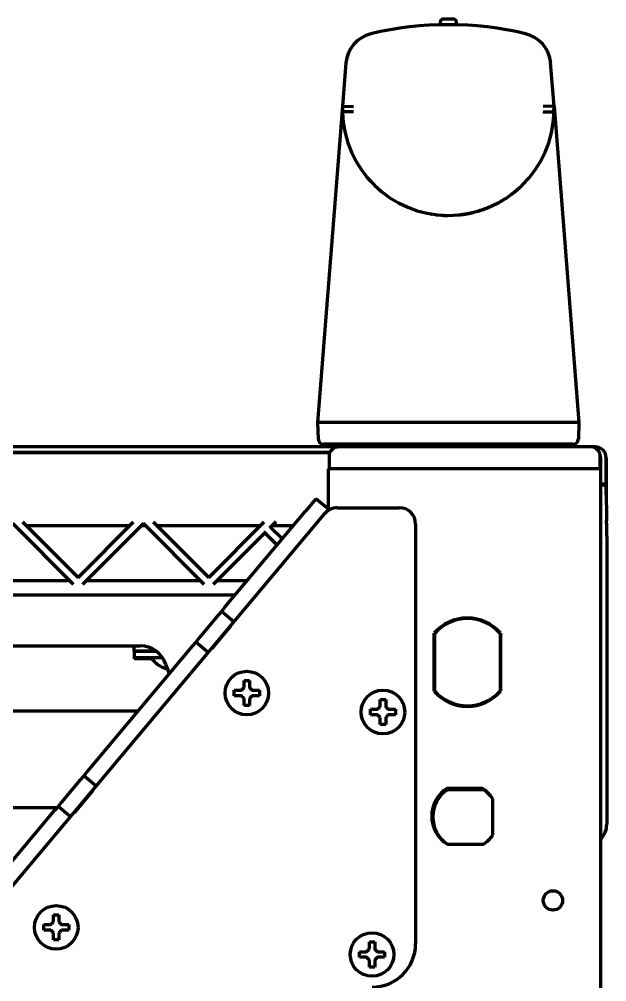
# Model space of a CAD drawing. Header units: inches. Extents: x -2898 to 7248, y 606 to 5598.
# Drawn here: x 3423.3 to 3531.2, y 5420.9 to 5597.5 of the extents above; entities that cross this region are included whole.
import ezdxf

# ---------------------------------------------------------------- set-up
doc = ezdxf.new("R2010")
doc.units = ezdxf.units.IN

msp = doc.modelspace()

# ---------------------------------------------------------------- linework, layer by layer
at = {"linetype": 'Continuous', "lineweight": 70}
for p, q in [((3500.55, 5597.04), (3500.55, 5596.77)), ((3503.55, 5596.77), (3503.55, 5597.04)), ((3483.24, 5589.52), (3482.62, 5581.59)), ((3521.47, 5581.59), (3520.85, 5589.52)), ((3482.62, 5581.59), (3478.05, 5523.55)), ((3482.62, 5581.59), (3484.62, 5581.52)), ((3482.62, 5581.59), (3482.63, 5580.55)), ((3521.47, 5581.59), (3519.47, 5581.52)), ((3521.46, 5580.55), (3521.47, 5581.59)), ((3521.47, 5581.59), (3526.04, 5523.55)), ((3486.59, 5569.21), (3486.59, 5569.21)), ((3486.59, 5569.21), (3486.59, 5569.21)), ((3486.59, 5569.21), (3486.59, 5569.21)), ((3486.59, 5569.21), (3486.59, 5569.21)), ((3486.59, 5569.21), (3486.59, 5569.21)), ((3486.59, 5569.21), (3486.59, 5569.21)), ((3486.59, 5569.21), (3486.59, 5569.21)), ((3486.59, 5569.21), (3486.59, 5569.21)), ((3486.59, 5569.21), (3486.59, 5569.21)), ((3486.59, 5569.21), (3486.59, 5569.21)), ((3486.59, 5569.21), (3486.59, 5569.21)), ((3486.59, 5569.21), (3486.59, 5569.21)), ((3486.59, 5569.21), (3486.59, 5569.21)), ((3486.59, 5569.21), (3486.59, 5569.21)), ((3486.59, 5569.21), (3486.59, 5569.21)), ((3486.59, 5569.21), (3486.59, 5569.21)), ((3486.59, 5569.21), (3486.59, 5569.21)), ((3486.59, 5569.21), (3486.59, 5569.21)), ((3486.59, 5569.21), (3486.59, 5569.21)), ((3486.59, 5569.21), (3486.59, 5569.21)), ((3486.59, 5569.21), (3486.59, 5569.21)), ((3486.59, 5569.21), (3486.59, 5569.21)), ((3486.59, 5569.21), (3486.59, 5569.21)), ((3486.59, 5569.21), (3486.59, 5569.21)), ((3486.59, 5569.21), (3486.59, 5569.21)), ((3486.59, 5569.21), (3486.59, 5569.21)), ((3486.59, 5569.21), (3486.59, 5569.21)), ((3486.59, 5569.21), (3486.59, 5569.21)), ((3517.45, 5569.15), (3517.5, 5569.2)), ((3499.75, 5561.68), (3499.93, 5561.66)), ((3499.93, 5561.66), (3499.94, 5561.66)), ((3500.76, 5561.59), (3500.78, 5561.59)), ((3506.66, 5562.1), (3506.67, 5562.11)), ((3507.56, 5562.35), (3507.57, 5562.35)), ((3478.05, 5523.55), (3478.16, 5520.51)), ((3502.57, 5523.55), (3501.52, 5523.55)), ((3526.04, 5523.55), (3525.94, 5520.51)), ((3481.58, 5519.05), (3363.05, 5519.05)), ((3480.88, 5518.75), (3480.46, 5518.34)), ((3481.31, 5519.55), (3481.31, 5519.05)), ((3481.59, 5519.05), (3481.77, 5519.05)), ((3528.32, 5519.05), (3481.77, 5519.05)), ((3492.72, 5519.1), (3492.72, 5519.05)), ((3492.82, 5519.05), (3492.82, 5519.05)), ((3492.82, 5519.05), (3492.82, 5519.05)), ((3502.57, 5519.55), (3501.52, 5519.55)), ((3522.79, 5519.05), (3522.79, 5519.55)), ((3528.51, 5519.05), (3528.32, 5519.05)), ((3529.05, 5519.05), (3528.51, 5519.05)), ((3529.63, 5518.34), (3529.21, 5518.75)), ((3480.26, 5518.05), (3363.05, 5518.05)), ((3480.23, 5517.97), (3366.12, 5517.97)), ((3446.05, 5517.97), (3446.05, 5518.05)), ((3480.17, 5517.63), (3480.17, 5515.05)), ((3529.92, 5515.05), (3529.92, 5517.63)), ((3530.05, 5515.05), (3530.05, 5517.05)), ((3531.05, 5512.8), (3531.05, 5517.05)), ((3531.05, 5517.05), (3531.05, 5510.3)), ((3481.85, 5515.05), (3480.05, 5515.05)), ((3480.05, 5507.42), (3480.05, 5515.05)), ((3528.25, 5515.05), (3481.85, 5515.05)), ((3530.05, 5515.05), (3528.25, 5515.05)), ((3530.05, 5365.02), (3530.05, 5515.05)), ((3530.05, 5512.3), (3531.05, 5512.3)), ((3530.24, 5512.05), (3530.05, 5512.05)), ((3530.99, 5511.94), (3531.01, 5511.75)), ((3531.03, 5511.32), (3531.13, 5505.47)), ((3531.05, 5512.3), (3531.05, 5512.8)), ((3531.05, 5512), (3531.05, 5512.3)), ((3531.05, 5510.3), (3531.05, 5512)), ((3477.75, 5509.55), (3475.82, 5507.25)), ((3480.05, 5507.62), (3477.75, 5509.55)), ((3479.24, 5508.39), (3479.13, 5508.39)), ((3479.24, 5508.39), (3479.39, 5508.17)), ((3479.24, 5508.29), (3479.24, 5508.39)), ((3481.69, 5507.91), (3493.05, 5507.91)), ((3420.25, 5436.35), (3479.39, 5506.83)), ((3461.04, 5489.63), (3475.82, 5507.25)), ((3480.05, 5507.62), (3479.39, 5506.83)), ((3479.88, 5507.43), (3479.94, 5507.34)), ((3433.24, 5493.8), (3422.05, 5504.99)), ((3423.85, 5505.3), (3434.05, 5495.11)), ((3443.49, 5504.55), (3424.6, 5504.55)), ((3434.05, 5495.11), (3444.24, 5505.3)), ((3446.05, 5504.99), (3434.86, 5493.8)), ((3446.48, 5504.55), (3445.61, 5504.55)), ((3457.24, 5493.8), (3446.05, 5504.99)), ((3447.85, 5505.3), (3458.05, 5495.11)), ((3467.49, 5504.55), (3448.6, 5504.55)), ((3458.05, 5495.11), (3468.24, 5505.3)), ((3470.36, 5505.3), (3469.24, 5504.18)), ((3469.42, 5504.36), (3471.58, 5502.19)), ((3473.56, 5504.55), (3469.61, 5504.55)), ((3496.05, 5504.91), (3496.05, 5427.91)), ((3468.53, 5503.47), (3458.86, 5493.8)), ((3470.61, 5501.04), (3468.35, 5503.29)), ((3531.15, 5502.64), (3531.15, 5449.82)), ((3411.61, 5494.55), (3432.49, 5494.55)), ((3435.61, 5494.55), (3456.49, 5494.55)), ((3459.61, 5494.55), (3465.16, 5494.55)), ((3384.15, 5491.94), (3462.98, 5491.94)), ((3460.39, 5488.86), (3459.75, 5488.1)), ((3461.04, 5489.63), (3460.39, 5488.86)), ((3462.69, 5486.94), (3460.39, 5488.86)), ((3459.75, 5488.1), (3456.31, 5484)), ((3462.05, 5486.17), (3458.61, 5482.07)), ((3499.45, 5474.22), (3499.45, 5484.88)), ((3499.55, 5474.26), (3499.55, 5484.84)), ((3511.55, 5484.84), (3511.55, 5474.26)), ((3511.65, 5484.88), (3511.65, 5474.22)), ((3455.67, 5483.24), (3455.03, 5482.47)), ((3456.31, 5484), (3455.67, 5483.24)), ((3457.97, 5481.31), (3455.67, 5483.24)), ((3397.65, 5482.55), (3445.45, 5482.55)), ((3455.03, 5482.47), (3435.74, 5459.49)), ((3444.35, 5481.55), (3444.35, 5482.55)), ((3448.35, 5481.55), (3444.35, 5481.55)), ((3444.35, 5481.55), (3448.35, 5481.55)), ((3444.35, 5481.55), (3444.35, 5480.35)), ((3448.45, 5481.55), (3448.35, 5481.55)), ((3448.45, 5481.55), (3448.35, 5481.55)), ((3444.35, 5480.35), (3444.35, 5480.15)), ((3448.35, 5480.35), (3444.35, 5480.35)), ((3447.66, 5480.15), (3444.35, 5480.15)), ((3449.59, 5480.35), (3448.35, 5480.35)), ((3449.05, 5478.87), (3449.05, 5478.9)), ((3450.19, 5479.13), (3450.77, 5477.39)), ((3450.35, 5478.35), (3450.45, 5478.34)), ((3462.75, 5473.89), (3462.75, 5474.39)), ((3467.35, 5474.39), (3467.35, 5473.89)), ((3462.75, 5473.39), (3462.75, 5473.89)), ((3467.35, 5473.89), (3467.35, 5473.39)), ((3487.75, 5470.41), (3487.75, 5470.91)), ((3492.35, 5470.91), (3492.35, 5470.41)), ((3445.02, 5470.55), (3390.03, 5470.55)), ((3487.75, 5469.91), (3487.75, 5470.41)), ((3492.35, 5470.41), (3492.35, 5469.91)), ((3435.1, 5458.72), (3434.46, 5457.96)), ((3435.74, 5459.49), (3435.1, 5458.72)), ((3437.4, 5456.79), (3435.1, 5458.72)), ((3434.46, 5457.96), (3431.02, 5453.86)), ((3501.87, 5456.45), (3508.22, 5456.45)), ((3436.76, 5456.03), (3433.32, 5451.93)), ((3508.51, 5456.15), (3501.88, 5456.15)), ((3405.81, 5452.9), (3430.21, 5452.9)), ((3430.38, 5453.09), (3429.73, 5452.33)), ((3431.02, 5453.86), (3430.38, 5453.09)), ((3432.68, 5451.16), (3430.38, 5453.09)), ((3510.2, 5447.83), (3510.2, 5454.46)), ((3414.95, 5434.71), (3429.73, 5452.33)), ((3499.2, 5451.14), (3499.02, 5451.3)), ((3499.73, 5448.68), (3499.5, 5448.88)), ((3501.88, 5446.15), (3501.87, 5446.15)), ((3501.88, 5446.15), (3508.51, 5446.15)), ((3427.75, 5430.89), (3427.75, 5431.39)), ((3427.75, 5430.39), (3427.75, 5430.89)), ((3432.35, 5431.39), (3432.35, 5430.89)), ((3432.35, 5430.89), (3432.35, 5430.39)), ((3485.75, 5425.91), (3485.75, 5426.41)), ((3490.35, 5426.41), (3490.35, 5425.91)), ((3485.75, 5425.41), (3485.75, 5425.91)), ((3490.35, 5425.91), (3490.35, 5425.41))]:
    msp.add_line(p, q, dxfattribs=at)
for centre, radius in [((3465.05, 5473.89), 4), ((3490.05, 5470.41), 4), ((3521.27, 5435.82), 1.78), ((3430.05, 5430.89), 4), ((3488.05, 5425.91), 4)]:
    msp.add_circle(centre, radius, dxfattribs=at)
for centre, radius, start, end in [((3502.05, 5534.85), 61.7, 76.692, 103.308), ((3500.3, 5596.77), 0.25, 275.9018, 0), ((3501.05, 5597.04), 0.5, 90.9471, 180), ((3502.05, 5536.55), 61, 89.0529, 90.9471), ((3503.05, 5597.04), 0.5, 0, 89.0529), ((3503.8, 5596.77), 0.25, 180, 264.0982), ((3489.23, 5589.05), 6, 103.308, 175.5), ((3514.87, 5589.05), 6, 4.5, 76.692), ((3502.05, 5580.97), 19.42, 181.246, 358.754), ((3479.16, 5520.55), 1, 182, 270), ((3524.94, 5520.55), 1, 270, 358), ((3481.17, 5517.63), 1, 135, 180), ((3481.59, 5518.05), 1, 90, 135), ((3528.51, 5518.05), 1, 45, 90), ((3529.05, 5517.05), 2, 0, 90), ((3528.92, 5517.63), 1, 0, 45), ((3453.06, 5516.05), 2, 73.6105, 90), ((3474.04, 5516.05), 2, 90, 106.3895), ((3479.05, 5516.05), 2, 74.212, 90), ((3529.05, 5517.05), 1, 0, 28.9561), ((3481.69, 5504.91), 3, 90, 140), ((3493.05, 5504.91), 3, 0, 90), ((3505.55, 5479.55), 8.1, 41.1416, 138.8584), ((3505.55, 5479.55), 8, 41.4096, 138.5904), ((3445.45, 5477.55), 5, 18.4841, 90), ((3451.55, 5482.97), 4.8, 213.082, 238.6273), ((3505.55, 5479.55), 8.1, 221.1416, 318.8584), ((3505.55, 5479.55), 8, 221.4096, 318.5904), ((3505.05, 5451.3), 6.05, 121.6532, 238.3468), ((3518.55, 5458.55), 10.66, 191.3638, 193.0143), ((3505.05, 5451.3), 6.05, 31.6532, 58.3468), ((3505.2, 5451.15), 6, 123.5573, 236.4427), ((3505.2, 5451.15), 6, 33.5573, 56.4427), ((3505.2, 5451.15), 6, 303.5573, 326.4427), ((3488.05, 5427.91), 8, 270, 0)]:
    msp.add_arc(centre, radius, start, end, dxfattribs=at)
for centre, major_axis, ratio, start_param, end_param in [((3530.24, 5511.94), (0.75, 0), 0.140541, 0.017453, 1.570796), ((3531.01, 5510.26), (0, -1.5), 0.017455, 2.356194, 3.001966), ((3531.08, 5502.64), (0, -4), 0.017455, 1.570796, 2.356194), ((3527.15, 5449.82), (3.46, -2), 0.999797, 6.045282, 6.806696)]:
    msp.add_ellipse(centre, major_axis=major_axis, ratio=ratio, start_param=start_param, end_param=end_param, dxfattribs=at)
for points, knots in [([(3484.63, 5580.58), (3484.61, 5580.58), (3484.59, 5580.58), (3484.56, 5580.58), (3484.55, 5580.58), (3484.54, 5580.58), (3484.5, 5580.58), (3484.47, 5580.58), (3484.37, 5580.57), (3484.24, 5580.57), (3484.11, 5580.57), (3484.02, 5580.57), (3483.99, 5580.57), (3483.93, 5580.57), (3483.89, 5580.57), (3483.74, 5580.56), (3483.63, 5580.56), (3483.46, 5580.56), (3483.41, 5580.56), (3483.34, 5580.56), (3483.31, 5580.56), (3483.26, 5580.56), (3483.24, 5580.56), (3483.12, 5580.56), (3483.04, 5580.55), (3482.95, 5580.55), (3482.93, 5580.55), (3482.9, 5580.55), (3482.88, 5580.55), (3482.83, 5580.55), (3482.81, 5580.55), (3482.73, 5580.55), (3482.69, 5580.55), (3482.66, 5580.55), (3482.66, 5580.55), (3482.66, 5580.55), (3482.65, 5580.55), (3482.64, 5580.55), (3482.63, 5580.55), (3482.63, 5580.55), (3482.63, 5580.55)], [0, 0, 0, 0, 0.015667, 0.0235, 0.0235, 0.031333, 0.031333, 0.062667, 0.062667, 0.125334, 0.188001, 0.188001, 0.219334, 0.219334, 0.250668, 0.250668, 0.376001, 0.376001, 0.438668, 0.438668, 0.470002, 0.470002, 0.501335, 0.501335, 0.626669, 0.626669, 0.658003, 0.658003, 0.689336, 0.689336, 0.752003, 0.752003, 0.877337, 0.877337, 0.893003, 0.893003, 0.90867, 0.940004, 0.940004, 1, 1, 1, 1]), ([(3519.47, 5580.58), (3519.48, 5580.58), (3519.51, 5580.58), (3519.53, 5580.58), (3519.55, 5580.58), (3519.55, 5580.58), (3519.6, 5580.58), (3519.63, 5580.58), (3519.73, 5580.57), (3519.86, 5580.57), (3519.98, 5580.57), (3520.08, 5580.57), (3520.11, 5580.57), (3520.17, 5580.57), (3520.2, 5580.57), (3520.35, 5580.56), (3520.47, 5580.56), (3520.63, 5580.56), (3520.68, 5580.56), (3520.76, 5580.56), (3520.78, 5580.56), (3520.83, 5580.56), (3520.86, 5580.56), (3520.97, 5580.56), (3521.05, 5580.55), (3521.15, 5580.55), (3521.16, 5580.55), (3521.2, 5580.55), (3521.21, 5580.55), (3521.26, 5580.55), (3521.29, 5580.55), (3521.36, 5580.55), (3521.4, 5580.55), (3521.43, 5580.55), (3521.43, 5580.55), (3521.44, 5580.55), (3521.45, 5580.55), (3521.45, 5580.55), (3521.46, 5580.55), (3521.46, 5580.55), (3521.46, 5580.55)], [0, 0, 0, 0, 0.015667, 0.0235, 0.0235, 0.031333, 0.031333, 0.062667, 0.062667, 0.125334, 0.188001, 0.188001, 0.219334, 0.219334, 0.250668, 0.250668, 0.376001, 0.376001, 0.438668, 0.438668, 0.470002, 0.470002, 0.501335, 0.501335, 0.626669, 0.626669, 0.658003, 0.658003, 0.689336, 0.689336, 0.752003, 0.752003, 0.877337, 0.877337, 0.893003, 0.893003, 0.90867, 0.940004, 0.940004, 1, 1, 1, 1]), ([(3487, 5568.69), (3487, 5568.69), (3487.05, 5568.62), (3487.11, 5568.55), (3487.17, 5568.48)], [0, 0, 0, 0, 0.075441, 1, 1, 1, 1]), ([(3487.1, 5568.57), (3487.17, 5568.48), (3487.32, 5568.31), (3487.53, 5568.07), (3487.69, 5567.88), (3487.77, 5567.8), (3487.78, 5567.79), (3487.78, 5567.79)], [0, 0, 0, 0, 0.2265, 0.456481, 0.686755, 0.919329, 1, 1, 1, 1]), ([(3489.09, 5566.5), (3489.17, 5566.43), (3489.33, 5566.28), (3489.54, 5566.11), (3489.65, 5566.02), (3489.66, 5566.01)], [0, 0, 0, 0, 0.479825, 0.929008, 1, 1, 1, 1]), ([(3514.05, 5565.7), (3514.14, 5565.77), (3514.31, 5565.9), (3514.52, 5566.08), (3514.62, 5566.17), (3514.63, 5566.18)], [0, 0, 0, 0, 0.485732, 0.936468, 1, 1, 1, 1]), ([(3514.63, 5566.18), (3514.73, 5566.26), (3514.91, 5566.41), (3515.11, 5566.59), (3515.19, 5566.67), (3515.22, 5566.7)], [0, 0, 0, 0, 0.360216, 0.72698, 1, 1, 1, 1]), ([(3510.78, 5563.62), (3510.78, 5563.62), (3510.79, 5563.62), (3510.79, 5563.63), (3510.79, 5563.63), (3510.79, 5563.63), (3510.8, 5563.63), (3510.87, 5563.67), (3511.11, 5563.79), (3511.44, 5563.97), (3511.78, 5564.16), (3511.98, 5564.28), (3512.06, 5564.33)], [0, 0, 0, 0, 0.001097, 0.002537, 0.005095, 0.011626, 0.042797, 0.243592, 0.454099, 0.659482, 0.858505, 1, 1, 1, 1]), ([(3510.79, 5563.63), (3510.79, 5563.63), (3510.79, 5563.63), (3510.8, 5563.63), (3510.86, 5563.66), (3511.05, 5563.76), (3511.37, 5563.93), (3511.74, 5564.14), (3511.97, 5564.27), (3512.08, 5564.34)], [0, 0, 0, 0, 0.003456, 0.044306, 0.195397, 0.401455, 0.605823, 0.80623, 1, 1, 1, 1]), ([(3512.08, 5564.34), (3512.08, 5564.34), (3512.2, 5564.41), (3512.39, 5564.53), (3512.61, 5564.67), (3512.69, 5564.72), (3512.7, 5564.73), (3512.7, 5564.73)], [0, 0, 0, 0, 0.001194, 0.299583, 0.601614, 0.911685, 1, 1, 1, 1]), ([(3513.73, 5565.46), (3513.73, 5565.46), (3513.73, 5565.46), (3513.73, 5565.46), (3513.73, 5565.46), (3513.74, 5565.46), (3513.74, 5565.46), (3513.75, 5565.47), (3513.83, 5565.53), (3513.96, 5565.63), (3514.05, 5565.7), (3514.05, 5565.7)], [0, 0, 0, 0, 0.000298, 0.002083, 0.004744, 0.010216, 0.027519, 0.164567, 0.568385, 0.993634, 1, 1, 1, 1]), ([(3507.56, 5562.35), (3507.56, 5562.35), (3507.57, 5562.35), (3507.6, 5562.36), (3507.75, 5562.4), (3508.07, 5562.5), (3508.47, 5562.64), (3508.8, 5562.76), (3508.95, 5562.82), (3508.98, 5562.83)], [0, 0, 0, 0, 0.015661, 0.120785, 0.323467, 0.543025, 0.755949, 0.960795, 1, 1, 1, 1]), ([(3507.78, 5562.48), (3507.76, 5562.46), (3507.73, 5562.43), (3507.67, 5562.39), (3507.62, 5562.37), (3507.59, 5562.36), (3507.57, 5562.35), (3507.57, 5562.35), (3507.57, 5562.35), (3507.57, 5562.35)], [0, 0, 0, 0, 0.271837, 0.575753, 0.798036, 0.935693, 0.98241, 0.997065, 1, 1, 1, 1]), ([(3508.98, 5562.83), (3509.09, 5562.87), (3509.31, 5562.96), (3509.59, 5563.07), (3509.76, 5563.15), (3509.79, 5563.16), (3509.79, 5563.16)], [0, 0, 0, 0, 0.219256, 0.495411, 0.780461, 1, 1, 1, 1]), ([(3509.04, 5562.85), (3509.08, 5562.86), (3509.14, 5562.89), (3509.2, 5562.91), (3509.23, 5562.92)], [0, 0, 0, 0, 0.563429, 1, 1, 1, 1]), ([(3500.8, 5561.59), (3500.82, 5561.59), (3500.93, 5561.58), (3501.19, 5561.56), (3501.42, 5561.56), (3501.49, 5561.56)], [0, 0, 0, 0, 0.351619, 0.803527, 1, 1, 1, 1]), ([(3501.43, 5561.56), (3501.5, 5561.55), (3501.62, 5561.55), (3501.76, 5561.55), (3501.82, 5561.55)], [0, 0, 0, 0, 0.537134, 1, 1, 1, 1]), ([(3504.16, 5561.66), (3504.16, 5561.66), (3504.16, 5561.66), (3504.17, 5561.66), (3504.27, 5561.68), (3504.55, 5561.71), (3504.96, 5561.77), (3505.43, 5561.84), (3505.89, 5561.93), (3506.28, 5562.01), (3506.56, 5562.08), (3506.64, 5562.1), (3506.66, 5562.1)], [0, 0, 0, 0, 0.002523, 0.035333, 0.143707, 0.276712, 0.393433, 0.517179, 0.63609, 0.754162, 0.875756, 1, 1, 1, 1]), ([(3501.52, 5523.55), (3498.35, 5523.55), (3492.12, 5523.55), (3484.36, 5523.55), (3479.24, 5523.55), (3478.05, 5523.55), (3478.05, 5523.55)], [0, 0, 0, 0, 0.250017, 0.500033, 0.75005, 1, 1, 1, 1]), ([(3501.52, 5519.55), (3501.43, 5519.55), (3501.34, 5519.55), (3501.15, 5519.55), (3501.05, 5519.55), (3500.77, 5519.55), (3500.59, 5519.55), (3500.02, 5519.55), (3499.65, 5519.55), (3498.54, 5519.55), (3497.81, 5519.55), (3496.35, 5519.55), (3495.63, 5519.55), (3494.56, 5519.55), (3494.2, 5519.55), (3493.76, 5519.55), (3493.67, 5519.55), (3493.49, 5519.55), (3493.23, 5519.55), (3492.97, 5519.55), (3492.11, 5519.55), (3491.43, 5519.55), (3490.45, 5519.55), (3490.12, 5519.55), (3489.64, 5519.55), (3489.48, 5519.55), (3489.17, 5519.55), (3489.01, 5519.55), (3488.24, 5519.55), (3487.65, 5519.55), (3486.51, 5519.55), (3485.97, 5519.55), (3485.2, 5519.55), (3484.95, 5519.55), (3484.64, 5519.55), (3484.58, 5519.55), (3484.46, 5519.55), (3484.28, 5519.55), (3484.11, 5519.55), (3483.54, 5519.55), (3483.11, 5519.55), (3482.32, 5519.55), (3481.96, 5519.55), (3481.55, 5519.55), (3481.42, 5519.55), (3481.31, 5519.55), (3481.23, 5519.55), (3481.19, 5519.55), (3481, 5519.55), (3480.86, 5519.55), (3480.47, 5519.55), (3480.24, 5519.55), (3479.85, 5519.55), (3479.68, 5519.55), (3479.49, 5519.55), (3479.43, 5519.55), (3479.35, 5519.55), (3479.33, 5519.55), (3479.29, 5519.55), (3479.27, 5519.55), (3479.19, 5519.55), (3479.16, 5519.55), (3479.16, 5519.55)], [0, 0, 0, 0, 0.007815, 0.007815, 0.01563, 0.01563, 0.031259, 0.031259, 0.062519, 0.062519, 0.125037, 0.125037, 0.187556, 0.187556, 0.218815, 0.218815, 0.22663, 0.22663, 0.234444, 0.250074, 0.250074, 0.312593, 0.312593, 0.343852, 0.343852, 0.359482, 0.359482, 0.375111, 0.375111, 0.43763, 0.43763, 0.500148, 0.500148, 0.531408, 0.531408, 0.539222, 0.539222, 0.547037, 0.562667, 0.562667, 0.625185, 0.625185, 0.687704, 0.687704, 0.703333, 0.711148, 0.711148, 0.718963, 0.718963, 0.750222, 0.750222, 0.812741, 0.812741, 0.875259, 0.875259, 0.906519, 0.906519, 0.922148, 0.922148, 0.937778, 0.937778, 1, 1, 1, 1]), ([(3524.94, 5519.55), (3524.94, 5519.55), (3524.9, 5519.55), (3524.82, 5519.55), (3524.8, 5519.55), (3524.76, 5519.55), (3524.74, 5519.55), (3524.67, 5519.55), (3524.61, 5519.55), (3524.41, 5519.55), (3524.25, 5519.55), (3523.86, 5519.55), (3523.63, 5519.55), (3523.1, 5519.55), (3522.81, 5519.55), (3522.43, 5519.55), (3522.39, 5519.55), (3522.3, 5519.55), (3522.18, 5519.55), (3522.04, 5519.55), (3521.86, 5519.55), (3521.76, 5519.55), (3521.57, 5519.55), (3521.48, 5519.55), (3520.98, 5519.55), (3520.55, 5519.55), (3519.64, 5519.55), (3519.16, 5519.55), (3518.39, 5519.55), (3518.12, 5519.55), (3517.78, 5519.55), (3517.71, 5519.55), (3517.57, 5519.55), (3517.36, 5519.55), (3517.15, 5519.55), (3516.44, 5519.55), (3515.85, 5519.55), (3514.62, 5519.55), (3513.99, 5519.55), (3513.17, 5519.55), (3512.92, 5519.55), (3512.67, 5519.55), (3512.5, 5519.55), (3512.41, 5519.55), (3511.99, 5519.55), (3511.65, 5519.55), (3510.61, 5519.55), (3509.91, 5519.55), (3508.49, 5519.55), (3507.77, 5519.55), (3506.68, 5519.55), (3506.31, 5519.55), (3505.75, 5519.55), (3505.57, 5519.55), (3505.19, 5519.55), (3505.01, 5519.55), (3504.07, 5519.55), (3503.32, 5519.55), (3502.57, 5519.55)], [0, 0, 0, 0, 0.0625, 0.0625, 0.078125, 0.078125, 0.09375, 0.09375, 0.125, 0.125, 0.1875, 0.1875, 0.25, 0.25, 0.3125, 0.3125, 0.320313, 0.320313, 0.328125, 0.34375, 0.34375, 0.359375, 0.359375, 0.375, 0.375, 0.4375, 0.4375, 0.5, 0.5, 0.53125, 0.53125, 0.539063, 0.539063, 0.546875, 0.5625, 0.5625, 0.625, 0.625, 0.6875, 0.6875, 0.703125, 0.710938, 0.710938, 0.71875, 0.71875, 0.75, 0.75, 0.8125, 0.8125, 0.875, 0.875, 0.90625, 0.90625, 0.921875, 0.921875, 0.9375, 0.9375, 1, 1, 1, 1]), ([(3449.05, 5478.9), (3449.25, 5478.78), (3449.46, 5478.67), (3449.78, 5478.53), (3449.89, 5478.49), (3450.12, 5478.42), (3450.23, 5478.38), (3450.35, 5478.35)], [0, 0, 0, 0, 0.5, 0.5, 0.75, 0.75, 1, 1, 1, 1]), ([(3465.55, 5476.19), (3465.55, 5475.99), (3465.55, 5475.78), (3465.55, 5475.45), (3465.55, 5475.34), (3465.55, 5475.12), (3465.55, 5475), (3465.55, 5474.89)], [0, 0, 0, 0, 0.5, 0.5, 0.75, 0.75, 1, 1, 1, 1]), ([(3462.75, 5474.39), (3462.95, 5474.39), (3463.16, 5474.39), (3463.48, 5474.39), (3463.59, 5474.39), (3463.82, 5474.39), (3463.93, 5474.39), (3464.05, 5474.39)], [0, 0, 0, 0, 0.5, 0.5, 0.75, 0.75, 1, 1, 1, 1]), ([(3464.55, 5471.59), (3464.55, 5471.79), (3464.55, 5472), (3464.55, 5472.33), (3464.55, 5472.44), (3464.55, 5472.66), (3464.55, 5472.77), (3464.55, 5472.89)], [0, 0, 0, 0, 0.5, 0.5, 0.75, 0.75, 1, 1, 1, 1]), ([(3467.35, 5473.39), (3467.14, 5473.39), (3466.93, 5473.39), (3466.61, 5473.39), (3466.5, 5473.39), (3466.28, 5473.39), (3466.16, 5473.39), (3466.05, 5473.39)], [0, 0, 0, 0, 0.5, 0.5, 0.75, 0.75, 1, 1, 1, 1]), ([(3490.55, 5472.71), (3490.55, 5472.5), (3490.55, 5472.29), (3490.55, 5471.97), (3490.55, 5471.86), (3490.55, 5471.63), (3490.55, 5471.52), (3490.55, 5471.41)], [0, 0, 0, 0, 0.5, 0.5, 0.75, 0.75, 1, 1, 1, 1]), ([(3487.75, 5470.91), (3487.95, 5470.91), (3488.16, 5470.91), (3488.48, 5470.91), (3488.59, 5470.91), (3488.82, 5470.91), (3488.93, 5470.91), (3489.05, 5470.91)], [0, 0, 0, 0, 0.5, 0.5, 0.75, 0.75, 1, 1, 1, 1]), ([(3489.55, 5468.11), (3489.55, 5468.31), (3489.55, 5468.52), (3489.55, 5468.84), (3489.55, 5468.95), (3489.55, 5469.18), (3489.55, 5469.29), (3489.55, 5469.41)], [0, 0, 0, 0, 0.5, 0.5, 0.75, 0.75, 1, 1, 1, 1]), ([(3492.35, 5469.91), (3492.14, 5469.91), (3491.93, 5469.91), (3491.61, 5469.91), (3491.5, 5469.91), (3491.28, 5469.91), (3491.16, 5469.91), (3491.05, 5469.91)], [0, 0, 0, 0, 0.5, 0.5, 0.75, 0.75, 1, 1, 1, 1]), ([(3430.55, 5433.19), (3430.55, 5432.99), (3430.55, 5432.78), (3430.55, 5432.45), (3430.55, 5432.34), (3430.55, 5432.12), (3430.55, 5432), (3430.55, 5431.89)], [0, 0, 0, 0, 0.5, 0.5, 0.75, 0.75, 1, 1, 1, 1]), ([(3427.75, 5431.39), (3427.95, 5431.39), (3428.16, 5431.39), (3428.48, 5431.39), (3428.59, 5431.39), (3428.82, 5431.39), (3428.93, 5431.39), (3429.05, 5431.39)], [0, 0, 0, 0, 0.5, 0.5, 0.75, 0.75, 1, 1, 1, 1]), ([(3432.35, 5430.39), (3432.14, 5430.39), (3431.93, 5430.39), (3431.61, 5430.39), (3431.5, 5430.39), (3431.28, 5430.39), (3431.16, 5430.39), (3431.05, 5430.39)], [0, 0, 0, 0, 0.5, 0.5, 0.75, 0.75, 1, 1, 1, 1]), ([(3429.55, 5428.59), (3429.55, 5428.79), (3429.55, 5429), (3429.55, 5429.33), (3429.55, 5429.44), (3429.55, 5429.66), (3429.55, 5429.77), (3429.55, 5429.89)], [0, 0, 0, 0, 0.5, 0.5, 0.75, 0.75, 1, 1, 1, 1]), ([(3488.55, 5428.21), (3488.55, 5428), (3488.55, 5427.8), (3488.55, 5427.47), (3488.55, 5427.36), (3488.55, 5427.14), (3488.55, 5427.02), (3488.55, 5426.91)], [0, 0, 0, 0, 0.5, 0.5, 0.75, 0.75, 1, 1, 1, 1]), ([(3485.75, 5426.41), (3485.95, 5426.41), (3486.16, 5426.41), (3486.48, 5426.41), (3486.59, 5426.41), (3486.82, 5426.41), (3486.93, 5426.41), (3487.05, 5426.41)], [0, 0, 0, 0, 0.5, 0.5, 0.75, 0.75, 1, 1, 1, 1]), ([(3487.55, 5423.61), (3487.55, 5423.81), (3487.55, 5424.02), (3487.55, 5424.35), (3487.55, 5424.46), (3487.55, 5424.68), (3487.55, 5424.79), (3487.55, 5424.91)], [0, 0, 0, 0, 0.5, 0.5, 0.75, 0.75, 1, 1, 1, 1]), ([(3490.35, 5425.41), (3490.14, 5425.41), (3489.93, 5425.41), (3489.61, 5425.41), (3489.5, 5425.41), (3489.28, 5425.41), (3489.16, 5425.41), (3489.05, 5425.41)], [0, 0, 0, 0, 0.5, 0.5, 0.75, 0.75, 1, 1, 1, 1])]:
    msp.add_open_spline(points, degree=3, knots=knots, dxfattribs=at)
for points, degree in [([(3498.78, 5561.82), (3498.85, 5561.81), (3498.92, 5561.8), (3498.98, 5561.79)], 3), ([(3501.49, 5561.56), (3501.68, 5561.55), (3501.92, 5561.55)], 2), ([(3504.57, 5561.71), (3504.63, 5561.72), (3504.7, 5561.73), (3504.78, 5561.74)], 3), ([(3505.53, 5561.86), (3505.6, 5561.87), (3505.66, 5561.89), (3505.73, 5561.9)], 3), ([(3526.04, 5523.55), (3526.04, 5523.55), (3524.85, 5523.55), (3519.74, 5523.55), (3511.98, 5523.55), (3505.74, 5523.55), (3502.57, 5523.55)], 3), ([(3464.55, 5474.89), (3464.55, 5474.94), (3464.55, 5475.05), (3464.55, 5475.21), (3464.55, 5475.37), (3464.55, 5475.53), (3464.55, 5475.68), (3464.55, 5475.83), (3464.55, 5476), (3464.55, 5476.12), (3464.55, 5476.19)], 3), ([(3464.55, 5476.19), (3464.71, 5476.19), (3465.05, 5476.19), (3465.38, 5476.19), (3465.55, 5476.19)], 3), ([(3464.05, 5474.39), (3464.07, 5474.41), (3464.12, 5474.46), (3464.19, 5474.53), (3464.26, 5474.6), (3464.33, 5474.67), (3464.4, 5474.75), (3464.48, 5474.82), (3464.52, 5474.86), (3464.55, 5474.89)], 3), ([(3465.55, 5474.89), (3465.57, 5474.86), (3465.62, 5474.81), (3465.7, 5474.74), (3465.77, 5474.67), (3465.84, 5474.6), (3465.91, 5474.53), (3465.98, 5474.46), (3466.02, 5474.41), (3466.05, 5474.39)], 3), ([(3466.05, 5474.39), (3466.1, 5474.39), (3466.21, 5474.39), (3466.37, 5474.39), (3466.53, 5474.39), (3466.69, 5474.39), (3466.84, 5474.39), (3466.99, 5474.39), (3467.16, 5474.39), (3467.28, 5474.39), (3467.35, 5474.39)], 3), ([(3464.05, 5473.39), (3463.99, 5473.39), (3463.88, 5473.39), (3463.72, 5473.39), (3463.56, 5473.39), (3463.41, 5473.39), (3463.26, 5473.39), (3463.1, 5473.39), (3462.93, 5473.39), (3462.81, 5473.39), (3462.75, 5473.39)], 3), ([(3464.55, 5472.89), (3464.52, 5472.91), (3464.47, 5472.97), (3464.4, 5473.04), (3464.32, 5473.11), (3464.25, 5473.18), (3464.18, 5473.25), (3464.12, 5473.32), (3464.07, 5473.37), (3464.05, 5473.39)], 3), ([(3466.05, 5473.39), (3466.02, 5473.36), (3465.98, 5473.32), (3465.9, 5473.25), (3465.83, 5473.17), (3465.76, 5473.1), (3465.69, 5473.03), (3465.62, 5472.96), (3465.57, 5472.91), (3465.55, 5472.89)], 3), ([(3465.55, 5472.89), (3465.55, 5472.83), (3465.55, 5472.73), (3465.55, 5472.56), (3465.55, 5472.41), (3465.55, 5472.25), (3465.55, 5472.1), (3465.55, 5471.94), (3465.55, 5471.78), (3465.55, 5471.65), (3465.55, 5471.59)], 3), ([(3489.55, 5471.41), (3489.55, 5471.46), (3489.55, 5471.57), (3489.55, 5471.73), (3489.55, 5471.89), (3489.55, 5472.04), (3489.55, 5472.2), (3489.55, 5472.35), (3489.55, 5472.52), (3489.55, 5472.64), (3489.55, 5472.71)], 3), ([(3489.55, 5472.71), (3489.71, 5472.71), (3490.05, 5472.71), (3490.38, 5472.71), (3490.55, 5472.71)], 3), ([(3465.55, 5471.59), (3465.38, 5471.59), (3465.05, 5471.59), (3464.71, 5471.59), (3464.55, 5471.59)], 3), ([(3489.05, 5470.91), (3489.07, 5470.93), (3489.12, 5470.98), (3489.19, 5471.05), (3489.26, 5471.12), (3489.33, 5471.19), (3489.4, 5471.26), (3489.48, 5471.33), (3489.52, 5471.38), (3489.55, 5471.41)], 3), ([(3490.55, 5471.41), (3490.57, 5471.38), (3490.62, 5471.33), (3490.7, 5471.25), (3490.77, 5471.18), (3490.84, 5471.11), (3490.91, 5471.04), (3490.98, 5470.97), (3491.02, 5470.93), (3491.05, 5470.91)], 3), ([(3491.05, 5470.91), (3491.1, 5470.91), (3491.21, 5470.91), (3491.37, 5470.91), (3491.53, 5470.91), (3491.69, 5470.91), (3491.84, 5470.91), (3491.99, 5470.91), (3492.16, 5470.91), (3492.28, 5470.91), (3492.35, 5470.91)], 3), ([(3489.05, 5469.91), (3488.99, 5469.91), (3488.88, 5469.91), (3488.72, 5469.91), (3488.56, 5469.91), (3488.41, 5469.91), (3488.26, 5469.91), (3488.1, 5469.91), (3487.93, 5469.91), (3487.81, 5469.91), (3487.75, 5469.91)], 3), ([(3489.55, 5469.41), (3489.52, 5469.43), (3489.47, 5469.48), (3489.4, 5469.56), (3489.32, 5469.63), (3489.25, 5469.7), (3489.18, 5469.77), (3489.12, 5469.84), (3489.07, 5469.88), (3489.05, 5469.91)], 3), ([(3491.05, 5469.91), (3491.02, 5469.88), (3490.98, 5469.83), (3490.9, 5469.76), (3490.83, 5469.69), (3490.76, 5469.62), (3490.69, 5469.55), (3490.62, 5469.48), (3490.57, 5469.43), (3490.55, 5469.41)], 3), ([(3490.55, 5469.41), (3490.55, 5469.35), (3490.55, 5469.24), (3490.55, 5469.08), (3490.55, 5468.92), (3490.55, 5468.77), (3490.55, 5468.62), (3490.55, 5468.46), (3490.55, 5468.29), (3490.55, 5468.17), (3490.55, 5468.11)], 3), ([(3490.55, 5468.11), (3490.38, 5468.11), (3490.05, 5468.11), (3489.71, 5468.11), (3489.55, 5468.11)], 3), ([(3429.05, 5431.39), (3429.07, 5431.41), (3429.12, 5431.46), (3429.19, 5431.53), (3429.26, 5431.6), (3429.33, 5431.67), (3429.4, 5431.75), (3429.48, 5431.82), (3429.52, 5431.86), (3429.55, 5431.89)], 3), ([(3429.55, 5431.89), (3429.55, 5431.94), (3429.55, 5432.05), (3429.55, 5432.21), (3429.55, 5432.37), (3429.55, 5432.53), (3429.55, 5432.68), (3429.55, 5432.83), (3429.55, 5433), (3429.55, 5433.12), (3429.55, 5433.19)], 3), ([(3429.55, 5433.19), (3429.71, 5433.19), (3430.05, 5433.19), (3430.38, 5433.19), (3430.55, 5433.19)], 3), ([(3430.55, 5431.89), (3430.57, 5431.86), (3430.62, 5431.81), (3430.7, 5431.74), (3430.77, 5431.67), (3430.84, 5431.6), (3430.91, 5431.53), (3430.98, 5431.46), (3431.02, 5431.41), (3431.05, 5431.39)], 3), ([(3429.05, 5430.39), (3428.99, 5430.39), (3428.88, 5430.39), (3428.72, 5430.39), (3428.56, 5430.39), (3428.41, 5430.39), (3428.26, 5430.39), (3428.1, 5430.39), (3427.93, 5430.39), (3427.81, 5430.39), (3427.75, 5430.39)], 3), ([(3429.55, 5429.89), (3429.52, 5429.91), (3429.47, 5429.97), (3429.4, 5430.04), (3429.32, 5430.11), (3429.25, 5430.18), (3429.18, 5430.25), (3429.12, 5430.32), (3429.07, 5430.37), (3429.05, 5430.39)], 3), ([(3431.05, 5430.39), (3431.02, 5430.36), (3430.98, 5430.32), (3430.9, 5430.25), (3430.83, 5430.17), (3430.76, 5430.1), (3430.69, 5430.03), (3430.62, 5429.96), (3430.57, 5429.91), (3430.55, 5429.89)], 3), ([(3431.05, 5431.39), (3431.1, 5431.39), (3431.21, 5431.39), (3431.37, 5431.39), (3431.53, 5431.39), (3431.69, 5431.39), (3431.84, 5431.39), (3431.99, 5431.39), (3432.16, 5431.39), (3432.28, 5431.39), (3432.35, 5431.39)], 3), ([(3430.55, 5428.59), (3430.38, 5428.59), (3430.05, 5428.59), (3429.71, 5428.59), (3429.55, 5428.59)], 3), ([(3430.55, 5429.89), (3430.55, 5429.83), (3430.55, 5429.73), (3430.55, 5429.56), (3430.55, 5429.41), (3430.55, 5429.25), (3430.55, 5429.1), (3430.55, 5428.94), (3430.55, 5428.78), (3430.55, 5428.65), (3430.55, 5428.59)], 3), ([(3487.55, 5426.91), (3487.55, 5426.96), (3487.55, 5427.07), (3487.55, 5427.23), (3487.55, 5427.39), (3487.55, 5427.55), (3487.55, 5427.7), (3487.55, 5427.85), (3487.55, 5428.02), (3487.55, 5428.14), (3487.55, 5428.21)], 3), ([(3487.55, 5428.21), (3487.71, 5428.21), (3488.05, 5428.21), (3488.38, 5428.21), (3488.55, 5428.21)], 3), ([(3487.05, 5426.41), (3487.07, 5426.43), (3487.12, 5426.48), (3487.19, 5426.55), (3487.26, 5426.62), (3487.33, 5426.69), (3487.4, 5426.76), (3487.48, 5426.84), (3487.52, 5426.88), (3487.55, 5426.91)], 3), ([(3488.55, 5426.91), (3488.57, 5426.88), (3488.62, 5426.83), (3488.7, 5426.76), (3488.77, 5426.69), (3488.84, 5426.61), (3488.91, 5426.55), (3488.98, 5426.48), (3489.02, 5426.43), (3489.05, 5426.41)], 3), ([(3489.05, 5426.41), (3489.1, 5426.41), (3489.21, 5426.41), (3489.37, 5426.41), (3489.53, 5426.41), (3489.69, 5426.41), (3489.84, 5426.41), (3489.99, 5426.41), (3490.16, 5426.41), (3490.28, 5426.41), (3490.35, 5426.41)], 3), ([(3487.05, 5425.41), (3486.99, 5425.41), (3486.88, 5425.41), (3486.72, 5425.41), (3486.56, 5425.41), (3486.41, 5425.41), (3486.26, 5425.41), (3486.1, 5425.41), (3485.93, 5425.41), (3485.81, 5425.41), (3485.75, 5425.41)], 3), ([(3487.55, 5424.91), (3487.52, 5424.93), (3487.47, 5424.99), (3487.4, 5425.06), (3487.32, 5425.13), (3487.25, 5425.2), (3487.18, 5425.27), (3487.12, 5425.34), (3487.07, 5425.38), (3487.05, 5425.41)], 3), ([(3489.05, 5425.41), (3489.02, 5425.38), (3488.98, 5425.34), (3488.9, 5425.27), (3488.83, 5425.19), (3488.76, 5425.12), (3488.69, 5425.05), (3488.62, 5424.98), (3488.57, 5424.93), (3488.55, 5424.91)], 3), ([(3488.55, 5424.91), (3488.55, 5424.85), (3488.55, 5424.75), (3488.55, 5424.58), (3488.55, 5424.42), (3488.55, 5424.27), (3488.55, 5424.12), (3488.55, 5423.96), (3488.55, 5423.8), (3488.55, 5423.67), (3488.55, 5423.61)], 3), ([(3488.55, 5423.61), (3488.38, 5423.61), (3488.05, 5423.61), (3487.71, 5423.61), (3487.55, 5423.61)], 3)]:
    msp.add_open_spline(points, degree=degree, dxfattribs=at)

doc.saveas('drawing.dxf')
